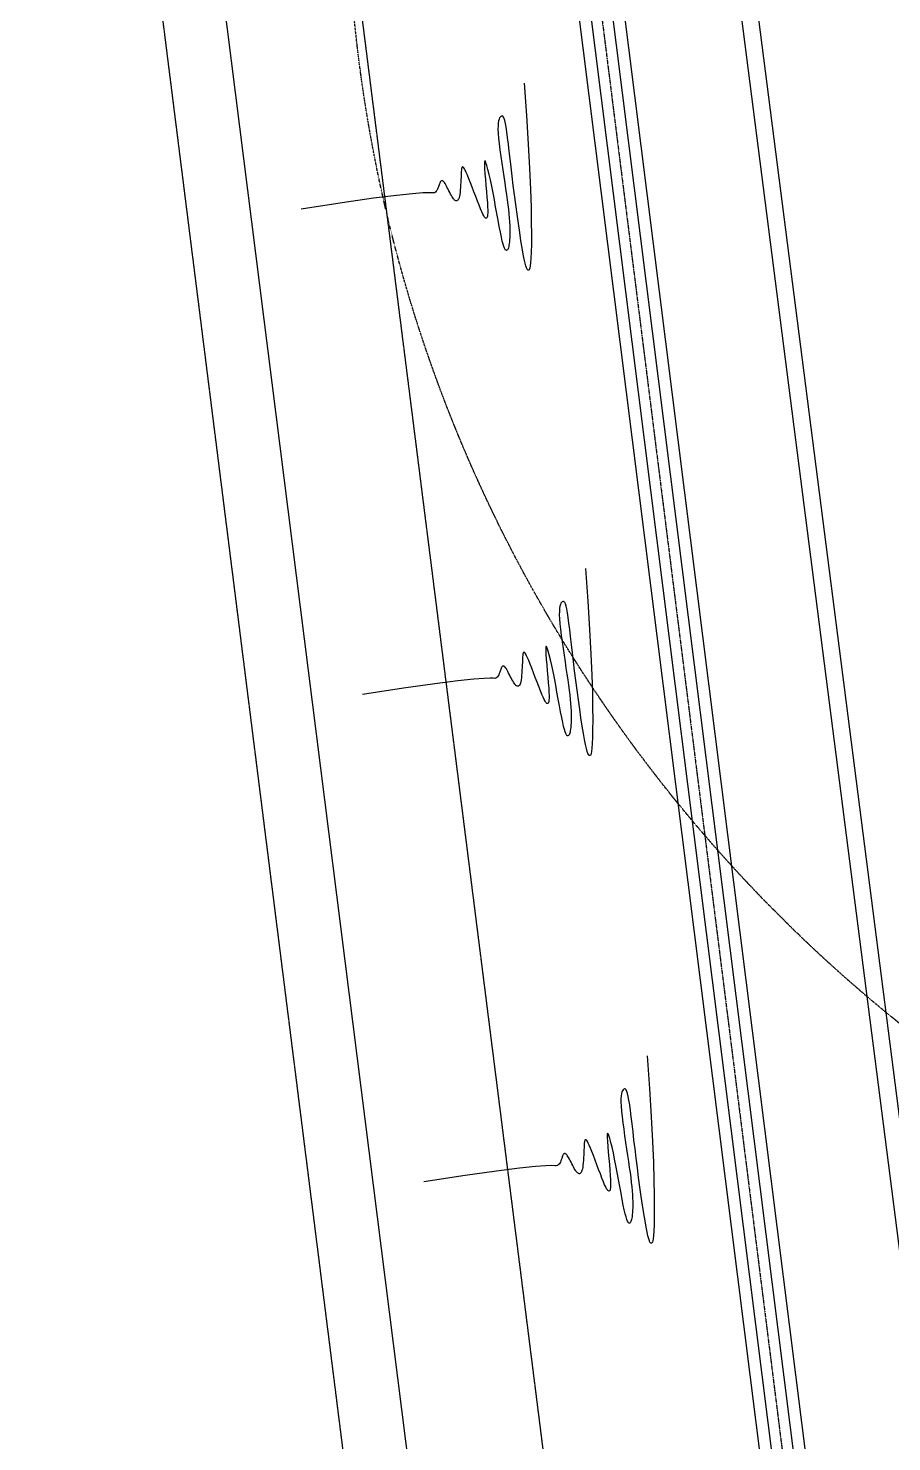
# Model space of a CAD drawing. Header units: inches. Extents: x 2621776591 to 2623670951, y 363331607 to 364354604.
# Drawn here: x 2622106024 to 2622142299, y 363838549 to 363897875 of the extents above; entities that cross this region are included whole.
import ezdxf

# ---------------------------------------------------------------- set-up
doc = ezdxf.new("R2010")
doc.units = ezdxf.units.IN
doc.header["$MEASUREMENT"] = 0
for name, pattern in [('BORDERX2', [3.5, 1, -0.5, 1, -0.5, 0, -0.5]), ('CENTER', [2, 1.25, -0.25, 0.25, -0.25]), ('HIDDEN', [0.375, 0.25, -0.125])]:
    doc.linetypes.add(name, pattern=pattern)
for name, color, linetype in [('_PRD', 7, 'Continuous'), ('BREAKWATER', 2, 'Continuous'), ('DIM', 8, 'Continuous')]:
    doc.layers.add(name, color=color, linetype=linetype)
doc.layers.add('CRANE', color=7, linetype='Continuous', true_color=0x7f3f7f)

# ---------------------------------------------------------------- blocks, each defined once
blk = doc.blocks.new('A$C3b4efab6')
at = {"layer": '_PRD', "color": 8, "ltscale": 20000}
for points in [[(-372715, -419785), (-409334, -134309)], [(-372037, -419573), (-408624, -134342)]]:
    blk.add_lwpolyline(points, dxfattribs=at)

msp = doc.modelspace()

# ---------------------------------------------------------------- linework, layer by layer
at = {"layer": 'BREAKWATER'}
for p, q in [((2622158578.5, 363548415.3), (2622066132.9, 364279522.3)), ((2622107654.4, 364069035.4), (2622177260.1, 363516590.5)), ((2622108150.5, 364069097.9), (2622177756.2, 363516653)), ((2622109043.4, 364069210.3), (2622178649.1, 363516765.3)), ((2622109539.5, 364069272.8), (2622179145.2, 363516827.8))]:
    msp.add_line(p, q, dxfattribs=at)
at = {"layer": 'BREAKWATER', "color": 9, "linetype": 'CENTER'}
msp.add_line((2622108596.9, 364069154.1), (2622178202.7, 363516709.1), dxfattribs=at)
at = {"layer": 'BREAKWATER'}
for points in [[(2622126861.5, 363895572.5), (2622126957.5, 363894206.6), (2622127031.3, 363893015), (2622127085.5, 363891984.9), (2622127122.9, 363891103.5), (2622127146.2, 363890357.9), (2622127158.1, 363889735.4), (2622127161.3, 363889223.1), (2622127158.4, 363888808.3), (2622127151.9, 363888478.6), (2622127142.4, 363888223.8), (2622127130.3, 363888034.1), (2622127116, 363887899.7), (2622127099.8, 363887811), (2622127082, 363887758.1), (2622127063.1, 363887731.4), (2622127043.3, 363887720.9), (2622127022.9, 363887719.7), (2622127001.4, 363887731), (2622126978.3, 363887760.7), (2622126952.9, 363887814.6), (2622126924.6, 363887898.8), (2622126892.8, 363888019), (2622126856.9, 363888181.2), (2622126816.4, 363888391.3), (2622126770.8, 363888652.8), (2622126721.1, 363888959.6), (2622126668.4, 363889303.4), (2622126613.7, 363889675.5), (2622126558.4, 363890067.7), (2622126503.4, 363890471.4), (2622126449.8, 363890878.2), (2622126399, 363891279.7), (2622126351.6, 363891668.2), (2622126307.7, 363892039.5), (2622126266.9, 363892390.4), (2622126228.8, 363892717.3), (2622126193.2, 363893016.9), (2622126159.6, 363893285.8), (2622126127.8, 363893520.8), (2622126097.4, 363893718.3), (2622126068.1, 363893876.3), (2622126039.6, 363893997.5), (2622126012, 363894085.9), (2622125984.8, 363894145.4), (2622125958.1, 363894180.2), (2622125931.6, 363894194.2), (2622125905.2, 363894191.3), (2622125878.6, 363894175.6), (2622125852, 363894149.9), (2622125826.5, 363894112.3), (2622125803.1, 363894059.6), (2622125783.4, 363893988.7), (2622125768.4, 363893896.7), (2622125759.5, 363893780.2), (2622125758, 363893636.4), (2622125765.1, 363893462), (2622125781.6, 363893255.5), (2622125806.4, 363893021.6), (2622125837.8, 363892766.4), (2622125874.3, 363892496.2), (2622125914.2, 363892217.2), (2622125956, 363891935.5), (2622125997.9, 363891657.5), (2622126038.4, 363891389.2), (2622126076.1, 363891135.8), (2622126110.6, 363890897.7), (2622126141.8, 363890674.1), (2622126169.5, 363890464.4), (2622126193.7, 363890267.8), (2622126214.1, 363890083.7), (2622126230.6, 363889911.3), (2622126243.1, 363889750), (2622126251.5, 363889599), (2622126256.1, 363889458.4), (2622126257.4, 363889328.2), (2622126255.8, 363889208.4), (2622126251.7, 363889098.9), (2622126245.4, 363889000), (2622126237.5, 363888911.5), (2622126228.3, 363888833.6), (2622126218.1, 363888766.1), (2622126207, 363888708.7), (2622126195, 363888661), (2622126181.9, 363888622.5), (2622126167.8, 363888592.8), (2622126152.5, 363888571.5), (2622126136.1, 363888558.2), (2622126118.5, 363888552.3), (2622126099.6, 363888554.2), (2622126079, 363888567.3), (2622126056.5, 363888595.7), (2622126031.6, 363888643.4), (2622126003.9, 363888714.7), (2622125973.2, 363888813.5), (2622125939, 363888944.1), (2622125901, 363889110.4), (2622125858.9, 363889314.8), (2622125813.1, 363889551.8), (2622125764.4, 363889814.1), (2622125713.1, 363890094.2), (2622125660, 363890385), (2622125605.6, 363890679), (2622125550.4, 363890969), (2622125495, 363891247.5), (2622125440.3, 363891507.5), (2622125387.3, 363891742.4), (2622125337.6, 363891945.8), (2622125292.5, 363892111.4), (2622125253.4, 363892232.9), (2622125221.8, 363892304), (2622125199, 363892318.1), (2622125186.4, 363892269.1), (2622125184.9, 363892153.9), (2622125192.7, 363891982.9), (2622125207.7, 363891770), (2622125227.5, 363891528.8), (2622125250, 363891273.2), (2622125272.8, 363891017), (2622125293.7, 363890773.8), (2622125310.4, 363890557.5), (2622125321.2, 363890378.9), (2622125326.2, 363890236.7), (2622125326.2, 363890126.6), (2622125321.7, 363890044.3), (2622125313.4, 363889985.6), (2622125302, 363889946.1), (2622125288.3, 363889921.7), (2622125272.7, 363889907.9), (2622125255.8, 363889901.8), (2622125236.8, 363889905.1), (2622125214.7, 363889920.9), (2622125188.6, 363889952.1), (2622125157.3, 363890001.9), (2622125120.1, 363890073.1), (2622125075.8, 363890168.8), (2622125023.4, 363890292), (2622124962.6, 363890444), (2622124895, 363890618.7), (2622124823, 363890808.3), (2622124748.9, 363891005.1), (2622124674.9, 363891201.3), (2622124603.5, 363891389.1), (2622124536.8, 363891560.7), (2622124477.2, 363891708.3), (2622124426.4, 363891825.9), (2622124384.1, 363891915.3), (2622124349.2, 363891979.8), (2622124321, 363892022.9), (2622124298.3, 363892047.9), (2622124280.3, 363892058.4), (2622124266, 363892057.8), (2622124254.4, 363892049.6), (2622124244.9, 363892036.3), (2622124236.9, 363892017.6), (2622124230.2, 363891992.1), (2622124224.6, 363891958.8), (2622124219.9, 363891916.2), (2622124215.7, 363891863.2), (2622124211.9, 363891798.5), (2622124208.2, 363891720.8), (2622124204.3, 363891629.8), (2622124200, 363891528.2), (2622124195.1, 363891419.8), (2622124189.2, 363891308), (2622124182.3, 363891196.6), (2622124174, 363891089.3), (2622124164.2, 363890989.6), (2622124152.5, 363890901.1), (2622124138.8, 363890826.8), (2622124123.2, 363890766.3), (2622124106.1, 363890718.5), (2622124087.5, 363890682.2), (2622124067.7, 363890656.4), (2622124047.1, 363890640), (2622124025.6, 363890631.7), (2622124003.7, 363890630.5), (2622123981.4, 363890635.6), (2622123958.6, 363890646.8), (2622123935, 363890664.4), (2622123910.6, 363890688.5), (2622123884.9, 363890719.4), (2622123857.9, 363890757.2), (2622123829.2, 363890802.2), (2622123798.7, 363890854.5), (2622123766.2, 363890913.9), (2622123732.3, 363890978.7), (2622123697.6, 363891046.6), (2622123662.6, 363891115.4), (2622123627.9, 363891183), (2622123594.2, 363891247.1), (2622123562, 363891305.6), (2622123532, 363891356.2), (2622123504.6, 363891397.3), (2622123479.7, 363891429.2), (2622123457.1, 363891452.6), (2622123436.7, 363891468.3), (2622123418.1, 363891477.1), (2622123401.2, 363891479.8), (2622123385.7, 363891477.2), (2622123371.5, 363891470.1), (2622123358.2, 363891459), (2622123345.7, 363891444.1), (2622123333.7, 363891425), (2622123321.8, 363891401.7), (2622123309.7, 363891374), (2622123297.2, 363891341.7), (2622123284.1, 363891304.7), (2622123269.9, 363891262.8), (2622123254.3, 363891216.2), (2622123236.6, 363891167.1), (2622123216.1, 363891118.1), (2622123191.9, 363891071.7), (2622123163.3, 363891030.5), (2622123129.4, 363890997), (2622123089.5, 363890973.9), (2622123042.8, 363890963.6), (2622122979, 363890966), (2622122850.1, 363890970.5), (2622122598.5, 363890963.6), (2622122166.6, 363890931.9), (2622121496.9, 363890861.9), (2622120531.8, 363890740.4), (2622119213.9, 363890553.8), (2622117485.5, 363890288.7)], [(2622129437.7, 363875198.6), (2622129533.7, 363873832.7), (2622129607.5, 363872641.1), (2622129661.7, 363871611), (2622129699.1, 363870729.6), (2622129722.4, 363869984), (2622129734.3, 363869361.5), (2622129737.5, 363868849.2), (2622129734.6, 363868434.4), (2622129728.1, 363868104.7), (2622129718.6, 363867849.9), (2622129706.5, 363867660.2), (2622129692.2, 363867525.8), (2622129676, 363867437.1), (2622129658.2, 363867384.3), (2622129639.3, 363867357.5), (2622129619.5, 363867347.1), (2622129599.1, 363867345.9), (2622129577.6, 363867357.1), (2622129554.5, 363867386.8), (2622129529.1, 363867440.8), (2622129500.8, 363867524.9), (2622129469, 363867645.1), (2622129433.1, 363867807.3), (2622129392.5, 363868017.4), (2622129347, 363868278.9), (2622129297.3, 363868585.8), (2622129244.6, 363868929.5), (2622129189.9, 363869301.6), (2622129134.6, 363869693.8), (2622129079.5, 363870097.5), (2622129026, 363870504.3), (2622128975.2, 363870905.8), (2622128927.8, 363871294.3), (2622128883.9, 363871665.7), (2622128843.1, 363872016.5), (2622128805, 363872343.4), (2622128769.4, 363872643), (2622128735.8, 363872912), (2622128704, 363873146.9), (2622128673.6, 363873344.4), (2622128644.3, 363873502.4), (2622128615.8, 363873623.6), (2622128588.2, 363873712), (2622128561, 363873771.6), (2622128534.3, 363873806.4), (2622128507.8, 363873820.3), (2622128481.4, 363873817.5), (2622128454.8, 363873801.8), (2622128428.2, 363873776.1), (2622128402.7, 363873738.4), (2622128379.3, 363873685.7), (2622128359.6, 363873614.9), (2622128344.6, 363873522.8), (2622128335.7, 363873406.4), (2622128334.2, 363873262.5), (2622128341.3, 363873088.1), (2622128357.8, 363872881.6), (2622128382.6, 363872647.7), (2622128414, 363872392.5), (2622128450.5, 363872122.3), (2622128490.4, 363871843.3), (2622128532.1, 363871561.7), (2622128574.1, 363871283.6), (2622128614.6, 363871015.3), (2622128652.3, 363870761.9), (2622128686.8, 363870523.8), (2622128718, 363870300.2), (2622128745.7, 363870090.5), (2622128769.9, 363869894), (2622128790.3, 363869709.9), (2622128806.8, 363869537.5), (2622128819.2, 363869376.1), (2622128827.7, 363869225.2), (2622128832.3, 363869084.6), (2622128833.6, 363868954.3), (2622128832, 363868834.5), (2622128827.9, 363868725.1), (2622128821.6, 363868626.1), (2622128813.7, 363868537.6), (2622128804.5, 363868459.7), (2622128794.3, 363868392.2), (2622128783.2, 363868334.8), (2622128771.1, 363868287.1), (2622128758.1, 363868248.6), (2622128743.9, 363868219), (2622128728.7, 363868197.7), (2622128712.3, 363868184.3), (2622128694.7, 363868178.4), (2622128675.8, 363868180.3), (2622128655.2, 363868193.4), (2622128632.7, 363868221.8), (2622128607.8, 363868269.5), (2622128580.1, 363868340.8), (2622128549.4, 363868439.6), (2622128515.2, 363868570.2), (2622128477.2, 363868736.6), (2622128435.1, 363868941), (2622128389.3, 363869177.9), (2622128340.6, 363869440.2), (2622128289.3, 363869720.4), (2622128236.2, 363870011.1), (2622128181.8, 363870305.1), (2622128126.6, 363870595.1), (2622128071.2, 363870873.6), (2622128016.5, 363871133.6), (2622127963.5, 363871368.5), (2622127913.8, 363871571.9), (2622127868.7, 363871737.6), (2622127829.6, 363871859.1), (2622127797.9, 363871930.1), (2622127775.1, 363871944.3), (2622127762.6, 363871895.2), (2622127761.1, 363871780), (2622127768.9, 363871609.1), (2622127783.9, 363871396.1), (2622127803.7, 363871155), (2622127826.2, 363870899.3), (2622127849, 363870643.1), (2622127869.9, 363870399.9), (2622127886.6, 363870183.7), (2622127897.4, 363870005.1), (2622127902.4, 363869862.9), (2622127902.4, 363869752.7), (2622127897.9, 363869670.5), (2622127889.6, 363869611.7), (2622127878.2, 363869572.3), (2622127864.5, 363869547.8), (2622127848.9, 363869534), (2622127832, 363869527.9), (2622127813, 363869531.2), (2622127790.9, 363869547), (2622127764.8, 363869578.3), (2622127733.5, 363869628), (2622127696.3, 363869699.2), (2622127651.9, 363869794.9), (2622127599.6, 363869918.1), (2622127538.8, 363870070.1), (2622127471.2, 363870244.8), (2622127399.2, 363870434.4), (2622127325.1, 363870631.2), (2622127251.1, 363870827.4), (2622127179.7, 363871015.2), (2622127113, 363871186.8), (2622127053.4, 363871334.4), (2622127002.6, 363871452.1), (2622126960.3, 363871541.4), (2622126925.4, 363871605.9), (2622126897.2, 363871649), (2622126874.5, 363871674), (2622126856.5, 363871684.5), (2622126842.2, 363871683.9), (2622126830.6, 363871675.7), (2622126821.1, 363871662.4), (2622126813.1, 363871643.7), (2622126806.4, 363871618.3), (2622126800.8, 363871584.9), (2622126796.1, 363871542.3), (2622126791.9, 363871489.3), (2622126788.1, 363871424.6), (2622126784.4, 363871346.9), (2622126780.5, 363871255.9), (2622126776.2, 363871154.3), (2622126771.3, 363871045.9), (2622126765.4, 363870934.1), (2622126758.5, 363870822.8), (2622126750.2, 363870715.4), (2622126740.4, 363870615.7), (2622126728.7, 363870527.2), (2622126715, 363870452.9), (2622126699.4, 363870392.4), (2622126682.3, 363870344.6), (2622126663.7, 363870308.4), (2622126643.9, 363870282.6), (2622126623.2, 363870266.1), (2622126601.8, 363870257.8), (2622126579.9, 363870256.7), (2622126557.6, 363870261.7), (2622126534.8, 363870272.9), (2622126511.2, 363870290.5), (2622126486.8, 363870314.6), (2622126461.1, 363870345.5), (2622126434, 363870383.4), (2622126405.4, 363870428.3), (2622126374.9, 363870480.6), (2622126342.4, 363870540.1), (2622126308.5, 363870604.8), (2622126273.8, 363870672.7), (2622126238.8, 363870741.5), (2622126204.1, 363870809.1), (2622126170.4, 363870873.2), (2622126138.2, 363870931.7), (2622126108.2, 363870982.3), (2622126080.8, 363871023.4), (2622126055.9, 363871055.3), (2622126033.3, 363871078.7), (2622126012.9, 363871094.4), (2622125994.3, 363871103.2), (2622125977.3, 363871106), (2622125961.9, 363871103.4), (2622125947.7, 363871096.2), (2622125934.4, 363871085.2), (2622125921.9, 363871070.2), (2622125909.9, 363871051.1), (2622125898, 363871027.8), (2622125885.9, 363871000.1), (2622125873.4, 363870967.8), (2622125860.2, 363870930.8), (2622125846.1, 363870888.9), (2622125830.5, 363870842.3), (2622125812.8, 363870793.3), (2622125792.3, 363870744.2), (2622125768.1, 363870697.8), (2622125739.5, 363870656.6), (2622125705.6, 363870623.2), (2622125665.7, 363870600), (2622125619, 363870589.7), (2622125555.2, 363870592.2), (2622125426.3, 363870596.6), (2622125174.6, 363870589.7), (2622124742.8, 363870558), (2622124073.1, 363870488.1), (2622123108, 363870366.5), (2622121790.1, 363870179.9), (2622120061.7, 363869914.8)], [(2622132024.4, 363854741.1), (2622132120.4, 363853375.2), (2622132194.2, 363852183.6), (2622132248.5, 363851153.5), (2622132285.9, 363850272.1), (2622132309.2, 363849526.5), (2622132321.1, 363848904), (2622132324.2, 363848391.7), (2622132321.4, 363847976.9), (2622132314.9, 363847647.2), (2622132305.4, 363847392.4), (2622132293.3, 363847202.7), (2622132278.9, 363847068.3), (2622132262.7, 363846979.6), (2622132245, 363846926.7), (2622132226, 363846900), (2622132206.3, 363846889.6), (2622132185.9, 363846888.3), (2622132164.4, 363846899.6), (2622132141.3, 363846929.3), (2622132115.8, 363846983.2), (2622132087.5, 363847067.4), (2622132055.7, 363847187.6), (2622132019.9, 363847349.8), (2622131979.3, 363847559.9), (2622131933.8, 363847821.4), (2622131884.1, 363848128.3), (2622131831.3, 363848472), (2622131776.7, 363848844.1), (2622131721.3, 363849236.3), (2622131666.3, 363849640), (2622131612.8, 363850046.8), (2622131561.9, 363850448.3), (2622131514.6, 363850836.8), (2622131470.7, 363851208.2), (2622131429.9, 363851559), (2622131391.8, 363851885.9), (2622131356.2, 363852185.5), (2622131322.6, 363852454.5), (2622131290.8, 363852689.4), (2622131260.4, 363852886.9), (2622131231, 363853044.9), (2622131202.6, 363853166.1), (2622131174.9, 363853254.5), (2622131147.8, 363853314.1), (2622131121.1, 363853348.8), (2622131094.6, 363853362.8), (2622131068.1, 363853359.9), (2622131041.6, 363853344.3), (2622131015, 363853318.5), (2622130989.4, 363853280.9), (2622130966.1, 363853228.2), (2622130946.3, 363853157.4), (2622130931.4, 363853065.3), (2622130922.5, 363852948.9), (2622130921, 363852805), (2622130928.1, 363852630.6), (2622130944.6, 363852424.1), (2622130969.3, 363852190.2), (2622131000.8, 363851935), (2622131037.3, 363851664.8), (2622131077.2, 363851385.8), (2622131118.9, 363851104.1), (2622131160.8, 363850826.1), (2622131201.3, 363850557.8), (2622131239, 363850304.4), (2622131273.6, 363850066.3), (2622131304.8, 363849842.7), (2622131332.5, 363849633), (2622131356.6, 363849436.5), (2622131377, 363849252.3), (2622131393.5, 363849080), (2622131406, 363848918.6), (2622131414.4, 363848767.7), (2622131419.1, 363848627.1), (2622131420.4, 363848496.8), (2622131418.8, 363848377), (2622131414.6, 363848267.6), (2622131408.4, 363848168.6), (2622131400.4, 363848080.1), (2622131391.2, 363848002.2), (2622131381.1, 363847934.7), (2622131370, 363847877.3), (2622131357.9, 363847829.6), (2622131344.9, 363847791.1), (2622131330.7, 363847761.5), (2622131315.5, 363847740.1), (2622131299.1, 363847726.8), (2622131281.5, 363847720.9), (2622131262.5, 363847722.8), (2622131242, 363847735.9), (2622131219.4, 363847764.3), (2622131194.5, 363847812), (2622131166.9, 363847883.3), (2622131136.2, 363847982.1), (2622131102, 363848112.7), (2622131063.9, 363848279), (2622131021.8, 363848483.4), (2622130976.1, 363848720.4), (2622130927.3, 363848982.7), (2622130876.1, 363849262.8), (2622130823, 363849553.6), (2622130768.5, 363849847.6), (2622130713.4, 363850137.6), (2622130658, 363850416.1), (2622130603.2, 363850676.1), (2622130550.3, 363850911), (2622130500.5, 363851114.4), (2622130455.4, 363851280), (2622130416.4, 363851401.6), (2622130384.7, 363851472.6), (2622130361.9, 363851486.7), (2622130349.4, 363851437.7), (2622130347.8, 363851322.5), (2622130355.7, 363851151.6), (2622130370.7, 363850938.6), (2622130390.5, 363850697.4), (2622130413, 363850441.8), (2622130435.8, 363850185.6), (2622130456.7, 363849942.4), (2622130473.4, 363849726.2), (2622130484.2, 363849547.6), (2622130489.2, 363849405.3), (2622130489.1, 363849295.2), (2622130484.6, 363849213), (2622130476.4, 363849154.2), (2622130465, 363849114.8), (2622130451.2, 363849090.3), (2622130435.7, 363849076.5), (2622130418.8, 363849070.4), (2622130399.8, 363849073.7), (2622130377.7, 363849089.5), (2622130351.5, 363849120.7), (2622130320.3, 363849170.5), (2622130283, 363849241.7), (2622130238.7, 363849337.4), (2622130186.4, 363849460.6), (2622130125.5, 363849612.6), (2622130058, 363849787.3), (2622129986, 363849976.9), (2622129911.8, 363850173.7), (2622129837.9, 363850369.9), (2622129766.4, 363850557.7), (2622129699.7, 363850729.3), (2622129640.1, 363850876.9), (2622129589.4, 363850994.6), (2622129547, 363851083.9), (2622129512.2, 363851148.4), (2622129483.9, 363851191.5), (2622129461.2, 363851216.5), (2622129443.2, 363851227), (2622129428.9, 363851226.4), (2622129417.4, 363851218.2), (2622129407.8, 363851204.9), (2622129399.8, 363851186.2), (2622129393.2, 363851160.8), (2622129387.6, 363851127.4), (2622129382.9, 363851084.8), (2622129378.7, 363851031.8), (2622129374.9, 363850967.1), (2622129371.1, 363850889.4), (2622129367.3, 363850798.4), (2622129363, 363850696.8), (2622129358, 363850588.4), (2622129352.2, 363850476.6), (2622129345.3, 363850365.3), (2622129337, 363850257.9), (2622129327.1, 363850158.2), (2622129315.4, 363850069.7), (2622129301.7, 363849995.4), (2622129286.2, 363849934.9), (2622129269, 363849887.1), (2622129250.5, 363849850.8), (2622129230.7, 363849825), (2622129210, 363849808.6), (2622129188.6, 363849800.3), (2622129166.7, 363849799.2), (2622129144.4, 363849804.2), (2622129121.5, 363849815.4), (2622129098, 363849833), (2622129073.5, 363849857.1), (2622129047.9, 363849888), (2622129020.8, 363849925.9), (2622128992.1, 363849970.8), (2622128961.6, 363850023.1), (2622128929.2, 363850082.5), (2622128895.3, 363850147.3), (2622128860.6, 363850215.2), (2622128825.5, 363850284), (2622128790.9, 363850351.6), (2622128757.2, 363850415.7), (2622128725, 363850474.2), (2622128695, 363850524.8), (2622128667.5, 363850565.9), (2622128642.7, 363850597.8), (2622128620.1, 363850621.2), (2622128599.6, 363850636.9), (2622128581, 363850645.7), (2622128564.1, 363850648.4), (2622128548.7, 363850645.8), (2622128534.4, 363850638.7), (2622128521.2, 363850627.7), (2622128508.7, 363850612.7), (2622128496.6, 363850593.6), (2622128484.7, 363850570.3), (2622128472.7, 363850542.6), (2622128460.2, 363850510.3), (2622128447, 363850473.3), (2622128432.8, 363850431.4), (2622128417.2, 363850384.8), (2622128399.6, 363850335.7), (2622128379.1, 363850286.7), (2622128354.9, 363850240.3), (2622128326.2, 363850199.1), (2622128292.3, 363850165.6), (2622128252.5, 363850142.5), (2622128205.7, 363850132.2), (2622128142, 363850134.6), (2622128013, 363850139.1), (2622127761.4, 363850132.2), (2622127329.5, 363850100.5), (2622126659.8, 363850030.6), (2622125694.8, 363849909), (2622124376.8, 363849722.4), (2622122648.4, 363849457.3)]]:
    msp.add_lwpolyline(points, dxfattribs=at)
at = {"layer": 'CRANE', "color": 82, "linetype": 'HIDDEN', "ltscale": 3, "true_color": 0x33cc00}
for p, q in [((2622158060.9, 363597831.2, 0), (2622086091.1, 364166859.8)), ((2622148949, 363602565.6, 0), (2622078045, 364165119.2, 0))]:
    msp.add_line(p, q, dxfattribs=at)
at = {"layer": 'CRANE', "color": 82, "linetype": 'BORDERX2', "true_color": 0x33cc00}
msp.add_circle((2622181319.1, 363904427.5, 0), 61900, dxfattribs=at)

# ---------------------------------------------------------------- block references
at = {"layer": 'DIM'}
msp.add_blockref('A$C3b4efab6', (2622532343.8, 364133909.7), dxfattribs=at)

doc.saveas('drawing.dxf')
